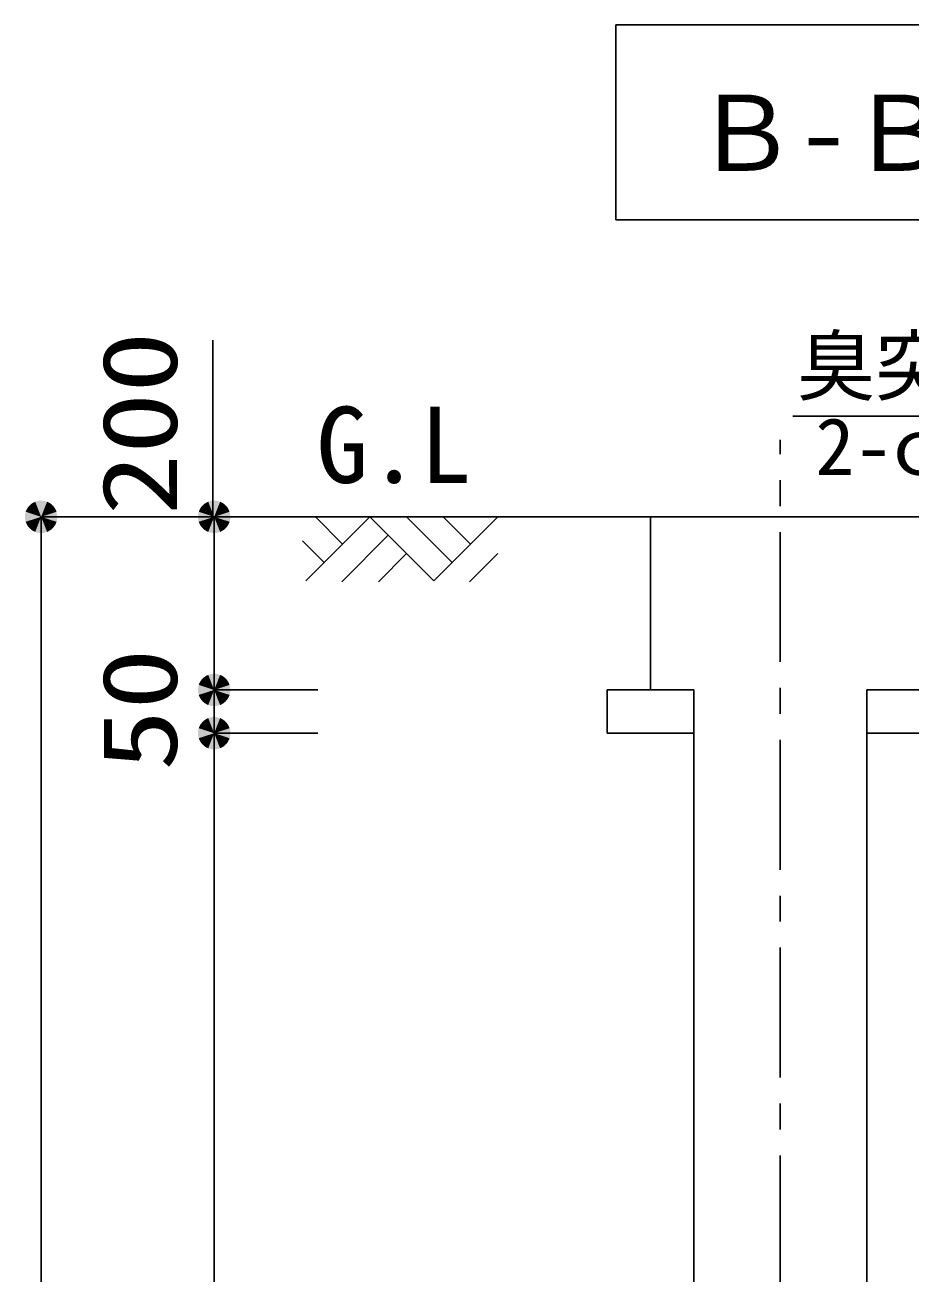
# Model space of a CAD drawing. Units: millimetres, scale not verified. Extents: x -24028 to 8910, y -6308 to 6308.
# Drawn here: x 237 to 1260, y -2508 to -1066 of the extents above; entities that cross this region are included whole.
import ezdxf
from ezdxf.enums import TextEntityAlignment as Align

# ---------------------------------------------------------------- set-up
doc = ezdxf.new("R2010")
doc.units = ezdxf.units.MM
doc.header["$LTSCALE"] = 30
doc.linetypes.add('CHAIN1', pattern=[8, 5, -1, 1, -1])
for name, color, linetype, lineweight in [('0-3_製作', 3, 'Continuous', 25), ('0-4_08', 2, 'CHAIN1', 25), ('0-5_空気管', 3, 'Continuous', 25), ('0-C_機器', 2, 'Continuous', 25), ('0-E_00クル-フ-6寸法', 132, 'Continuous', 25)]:
    doc.layers.add(name, color=color, linetype=linetype, lineweight=lineweight)
doc.styles.add('ＭＳ ゴシック', font='')
doc.styles.get('ＭＳ ゴシック').set_extended_font_data('MS Gothic')

msp = doc.modelspace()

# ---------------------------------------------------------------- linework, layer by layer
at = {"layer": '0-3_製作'}
for p, q in [((920.37, -1066.31), (2840.38, -1066.31)), ((920.37, -1291.31), (920.37, -1066.31)), ((920.37, -1291.31), (2840.38, -1291.31))]:
    msp.add_line(p, q, dxfattribs=at)
at = {"layer": '0-3_製作', "color": 2}
msp.add_line((255.6, -1634.54), (1318.22, -1634.54), dxfattribs=at)
at = {"layer": '0-4_08'}
msp.add_line((1110.37, -3962.24), (1110.37, -1545.48), dxfattribs=at)
at = {"layer": '0-4_08', "linetype": 'Continuous'}
for p, q in [((1010.38, -3514.53), (1010.38, -1834.54)), ((1210.38, -3514.53), (1210.38, -1834.54))]:
    msp.add_line(p, q, dxfattribs=at)
at = {"layer": '0-5_空気管'}
for p, q in [((1436.51, -1518.23), (1125.08, -1518.23)), ((636.01, -1634.57), (562.12, -1708.45)), ((604.55, -1666.03), (573.09, -1634.57)), ((709.89, -1708.45), (636.01, -1634.57)), ((731.1, -1687.24), (678.43, -1634.57)), ((783.78, -1634.57), (709.89, -1708.45)), ((752.32, -1666.03), (720.86, -1634.57)), ((657.22, -1655.78), (603.43, -1709.57)), ((583.34, -1687.24), (558.32, -1662.23)), ((678.43, -1677), (645.86, -1709.57)), ((783.78, -1677), (751.2, -1709.57))]:
    msp.add_line(p, q, dxfattribs=at)
at = {"layer": '0-C_機器'}
for p, q in [((960.38, -1834.54), (960.38, -1634.54)), ((910.37, -1884.54), (910.37, -1834.54)), ((910.37, -1834.54), (1010.38, -1834.54)), ((1210.38, -1834.54), (1655.51, -1834.54)), ((910.37, -1884.54), (1010.38, -1884.54)), ((1210.38, -1884.54), (1655.51, -1884.54))]:
    msp.add_line(p, q, dxfattribs=at)
at = {"layer": '0-E_00クル-フ-6寸法', "color": 4}
for p, q in [((454.54, -1634.54), (454.54, -1430.53)), ((376.04, -1634.54), (256.04, -1634.54)), ((256.04, -3864.54), (256.04, -1634.54)), ((576.04, -1634.54), (456.04, -1634.54)), ((456.04, -1634.54), (456.04, -1834.54)), ((576.04, -1834.54), (456.04, -1834.54)), ((576.04, -1834.54), (456.04, -1834.54)), ((456.04, -1834.54), (456.04, -1884.54)), ((576.04, -1884.54), (456.04, -1884.54)), ((576.04, -1884.54), (456.04, -1884.54)), ((456.04, -1884.54), (456.04, -3514.53))]:
    msp.add_line(p, q, dxfattribs=at)
at = {"layer": '0-E_00クル-フ-6寸法'}
for points in [[(256.04, -1634.54), (237.62, -1631.02), (238.21, -1628.74)], [(256.04, -1634.54), (238.21, -1628.74), (239.07, -1626.55)], [(256.04, -1634.54), (239.07, -1626.55), (240.21, -1624.49)], [(256.04, -1634.54), (240.21, -1624.49), (241.59, -1622.58)], [(256.04, -1634.54), (241.59, -1622.58), (243.2, -1620.87)], [(256.04, -1634.54), (243.2, -1620.87), (245.02, -1619.37)], [(256.04, -1634.54), (245.02, -1619.37), (247.01, -1618.11)], [(256.04, -1634.54), (247.01, -1618.11), (249.14, -1617.1)], [(256.04, -1634.54), (249.14, -1617.1), (251.38, -1616.38)], [(256.04, -1634.54), (251.38, -1616.38), (253.69, -1615.93)], [(256.04, -1634.54), (253.69, -1615.93), (256.04, -1615.79)], [(256.04, -1634.54), (256.04, -1615.79), (258.39, -1615.93)], [(256.04, -1634.54), (258.39, -1615.93), (260.7, -1616.38)], [(256.04, -1634.54), (260.7, -1616.38), (262.94, -1617.1)], [(256.04, -1634.54), (262.94, -1617.1), (265.07, -1618.11)], [(256.04, -1634.54), (265.07, -1618.11), (267.06, -1619.37)], [(256.04, -1634.54), (267.06, -1619.37), (268.88, -1620.87)], [(256.04, -1634.54), (268.88, -1620.87), (270.49, -1622.58)], [(256.04, -1634.54), (270.49, -1622.58), (271.87, -1624.49)], [(256.04, -1634.54), (271.87, -1624.49), (273.01, -1626.55)], [(256.04, -1634.54), (273.01, -1626.55), (273.87, -1628.74)], [(256.04, -1634.54), (273.87, -1628.74), (274.46, -1631.02)], [(456.04, -1634.54), (437.62, -1631.02), (438.21, -1628.74)], [(456.04, -1634.54), (438.21, -1628.74), (439.07, -1626.55)], [(456.04, -1634.54), (439.07, -1626.55), (440.21, -1624.49)], [(456.04, -1634.54), (440.21, -1624.49), (441.59, -1622.58)], [(456.04, -1634.54), (441.59, -1622.58), (443.2, -1620.87)], [(456.04, -1634.54), (443.2, -1620.87), (445.02, -1619.37)], [(456.04, -1634.54), (445.02, -1619.37), (447.01, -1618.11)], [(456.04, -1634.54), (447.01, -1618.11), (449.14, -1617.1)], [(456.04, -1634.54), (449.14, -1617.1), (451.38, -1616.38)], [(456.04, -1634.54), (451.38, -1616.38), (453.69, -1615.93)], [(456.04, -1634.54), (453.69, -1615.93), (456.04, -1615.79)], [(456.04, -1634.54), (456.04, -1615.79), (458.39, -1615.93)], [(456.04, -1634.54), (458.39, -1615.93), (460.7, -1616.38)], [(456.04, -1634.54), (460.7, -1616.38), (462.94, -1617.1)], [(456.04, -1634.54), (462.94, -1617.1), (465.07, -1618.11)], [(456.04, -1634.54), (465.07, -1618.11), (467.06, -1619.37)], [(456.04, -1634.54), (467.06, -1619.37), (468.88, -1620.87)], [(456.04, -1634.54), (468.88, -1620.87), (470.49, -1622.58)], [(456.04, -1634.54), (470.49, -1622.58), (471.87, -1624.49)], [(456.04, -1634.54), (471.87, -1624.49), (473.01, -1626.55)], [(456.04, -1634.54), (473.01, -1626.55), (473.87, -1628.74)], [(456.04, -1634.54), (473.87, -1628.74), (474.46, -1631.02)], [(256.04, -1634.54), (237.33, -1633.36), (237.62, -1631.02)], [(256.04, -1634.54), (237.33, -1635.71), (237.33, -1633.36)], [(256.04, -1634.54), (237.62, -1638.05), (237.33, -1635.71)], [(256.04, -1634.54), (238.21, -1640.33), (237.62, -1638.05)], [(256.04, -1634.54), (239.07, -1642.52), (238.21, -1640.33)], [(256.04, -1634.54), (240.21, -1644.58), (239.07, -1642.52)], [(256.04, -1634.54), (241.59, -1646.49), (240.21, -1644.58)], [(256.04, -1634.54), (243.2, -1648.2), (241.59, -1646.49)], [(256.04, -1634.54), (245.02, -1649.71), (243.2, -1648.2)], [(256.04, -1634.54), (247.01, -1650.97), (245.02, -1649.71)], [(256.04, -1634.54), (249.14, -1651.97), (247.01, -1650.97)], [(256.04, -1634.54), (251.38, -1652.7), (249.14, -1651.97)], [(256.04, -1634.54), (253.69, -1653.14), (251.38, -1652.7)], [(256.04, -1634.54), (256.04, -1653.29), (253.69, -1653.14)], [(256.04, -1634.54), (274.46, -1631.02), (274.75, -1633.36)], [(256.04, -1634.54), (274.75, -1633.36), (274.75, -1635.71)], [(256.04, -1634.54), (258.39, -1653.14), (256.04, -1653.29)], [(256.04, -1634.54), (260.7, -1652.7), (258.39, -1653.14)], [(256.04, -1634.54), (262.94, -1651.97), (260.7, -1652.7)], [(256.04, -1634.54), (265.07, -1650.97), (262.94, -1651.97)], [(256.04, -1634.54), (267.06, -1649.71), (265.07, -1650.97)], [(256.04, -1634.54), (268.88, -1648.2), (267.06, -1649.71)], [(256.04, -1634.54), (270.49, -1646.49), (268.88, -1648.2)], [(256.04, -1634.54), (271.87, -1644.58), (270.49, -1646.49)], [(256.04, -1634.54), (273.01, -1642.52), (271.87, -1644.58)], [(256.04, -1634.54), (273.87, -1640.33), (273.01, -1642.52)], [(256.04, -1634.54), (274.46, -1638.05), (273.87, -1640.33)], [(256.04, -1634.54), (274.75, -1635.71), (274.46, -1638.05)], [(456.04, -1634.54), (437.33, -1633.36), (437.62, -1631.02)], [(456.04, -1634.54), (437.33, -1635.71), (437.33, -1633.36)], [(456.04, -1634.54), (437.62, -1638.05), (437.33, -1635.71)], [(456.04, -1634.54), (438.21, -1640.33), (437.62, -1638.05)], [(456.04, -1634.54), (439.07, -1642.52), (438.21, -1640.33)], [(456.04, -1634.54), (440.21, -1644.58), (439.07, -1642.52)], [(456.04, -1634.54), (441.59, -1646.49), (440.21, -1644.58)], [(456.04, -1634.54), (443.2, -1648.2), (441.59, -1646.49)], [(456.04, -1634.54), (445.02, -1649.71), (443.2, -1648.2)], [(456.04, -1634.54), (447.01, -1650.97), (445.02, -1649.71)], [(456.04, -1634.54), (449.14, -1651.97), (447.01, -1650.97)], [(456.04, -1634.54), (451.38, -1652.7), (449.14, -1651.97)], [(456.04, -1634.54), (453.69, -1653.14), (451.38, -1652.7)], [(456.04, -1634.54), (456.04, -1653.29), (453.69, -1653.14)], [(456.04, -1634.54), (474.46, -1631.02), (474.75, -1633.36)], [(456.04, -1634.54), (474.75, -1633.36), (474.75, -1635.71)], [(456.04, -1634.54), (458.39, -1653.14), (456.04, -1653.29)], [(456.04, -1634.54), (460.7, -1652.7), (458.39, -1653.14)], [(456.04, -1634.54), (462.94, -1651.97), (460.7, -1652.7)], [(456.04, -1634.54), (465.07, -1650.97), (462.94, -1651.97)], [(456.04, -1634.54), (467.06, -1649.71), (465.07, -1650.97)], [(456.04, -1634.54), (468.88, -1648.2), (467.06, -1649.71)], [(456.04, -1634.54), (470.49, -1646.49), (468.88, -1648.2)], [(456.04, -1634.54), (471.87, -1644.58), (470.49, -1646.49)], [(456.04, -1634.54), (473.01, -1642.52), (471.87, -1644.58)], [(456.04, -1634.54), (473.87, -1640.33), (473.01, -1642.52)], [(456.04, -1634.54), (474.46, -1638.05), (473.87, -1640.33)], [(456.04, -1634.54), (474.75, -1635.71), (474.46, -1638.05)], [(456.04, -1834.54), (449.14, -1817.1), (451.38, -1816.38)], [(456.04, -1834.54), (449.14, -1817.1), (451.38, -1816.38)], [(456.04, -1834.54), (451.38, -1816.38), (453.69, -1815.93)], [(456.04, -1834.54), (451.38, -1816.38), (453.69, -1815.93)], [(456.04, -1834.54), (453.69, -1815.93), (456.04, -1815.79)], [(456.04, -1834.54), (453.69, -1815.93), (456.04, -1815.79)], [(456.04, -1834.54), (456.04, -1815.79), (458.39, -1815.93)], [(456.04, -1834.54), (456.04, -1815.79), (458.39, -1815.93)], [(456.04, -1834.54), (458.39, -1815.93), (460.7, -1816.38)], [(456.04, -1834.54), (458.39, -1815.93), (460.7, -1816.38)], [(456.04, -1834.54), (460.7, -1816.38), (462.94, -1817.1)], [(456.04, -1834.54), (460.7, -1816.38), (462.94, -1817.1)], [(456.04, -1834.54), (437.33, -1833.36), (437.62, -1831.02)], [(456.04, -1834.54), (437.33, -1833.36), (437.62, -1831.02)], [(456.04, -1834.54), (437.62, -1831.02), (438.21, -1828.74)], [(456.04, -1834.54), (437.62, -1831.02), (438.21, -1828.74)], [(456.04, -1834.54), (438.21, -1828.74), (439.07, -1826.55)], [(456.04, -1834.54), (438.21, -1828.74), (439.07, -1826.55)], [(456.04, -1834.54), (439.07, -1826.55), (440.21, -1824.49)], [(456.04, -1834.54), (439.07, -1826.55), (440.21, -1824.49)], [(456.04, -1834.54), (440.21, -1824.49), (441.59, -1822.58)], [(456.04, -1834.54), (440.21, -1824.49), (441.59, -1822.58)], [(456.04, -1834.54), (441.59, -1822.58), (443.2, -1820.87)], [(456.04, -1834.54), (441.59, -1822.58), (443.2, -1820.87)], [(456.04, -1834.54), (443.2, -1820.87), (445.02, -1819.37)], [(456.04, -1834.54), (443.2, -1820.87), (445.02, -1819.37)], [(456.04, -1834.54), (445.02, -1819.37), (447.01, -1818.11)], [(456.04, -1834.54), (445.02, -1819.37), (447.01, -1818.11)], [(456.04, -1834.54), (447.01, -1818.11), (449.14, -1817.1)], [(456.04, -1834.54), (447.01, -1818.11), (449.14, -1817.1)], [(456.04, -1834.54), (462.94, -1817.1), (465.07, -1818.11)], [(456.04, -1834.54), (462.94, -1817.1), (465.07, -1818.11)], [(456.04, -1834.54), (465.07, -1818.11), (467.06, -1819.37)], [(456.04, -1834.54), (465.07, -1818.11), (467.06, -1819.37)], [(456.04, -1834.54), (467.06, -1819.37), (468.88, -1820.87)], [(456.04, -1834.54), (467.06, -1819.37), (468.88, -1820.87)], [(456.04, -1834.54), (468.88, -1820.87), (470.49, -1822.58)], [(456.04, -1834.54), (468.88, -1820.87), (470.49, -1822.58)], [(456.04, -1834.54), (470.49, -1822.58), (471.87, -1824.49)], [(456.04, -1834.54), (470.49, -1822.58), (471.87, -1824.49)], [(456.04, -1834.54), (471.87, -1824.49), (473.01, -1826.55)], [(456.04, -1834.54), (471.87, -1824.49), (473.01, -1826.55)], [(456.04, -1834.54), (473.01, -1826.55), (473.87, -1828.74)], [(456.04, -1834.54), (473.01, -1826.55), (473.87, -1828.74)], [(456.04, -1834.54), (473.87, -1828.74), (474.46, -1831.02)], [(456.04, -1834.54), (473.87, -1828.74), (474.46, -1831.02)], [(456.04, -1834.54), (474.46, -1831.02), (474.75, -1833.36)], [(456.04, -1834.54), (474.46, -1831.02), (474.75, -1833.36)], [(456.04, -1834.54), (437.33, -1835.71), (437.33, -1833.36)], [(456.04, -1834.54), (437.33, -1835.71), (437.33, -1833.36)], [(456.04, -1834.54), (437.62, -1838.05), (437.33, -1835.71)], [(456.04, -1834.54), (437.62, -1838.05), (437.33, -1835.71)], [(456.04, -1834.54), (438.21, -1840.33), (437.62, -1838.05)], [(456.04, -1834.54), (438.21, -1840.33), (437.62, -1838.05)], [(456.04, -1834.54), (439.07, -1842.52), (438.21, -1840.33)], [(456.04, -1834.54), (439.07, -1842.52), (438.21, -1840.33)], [(456.04, -1834.54), (440.21, -1844.58), (439.07, -1842.52)], [(456.04, -1834.54), (440.21, -1844.58), (439.07, -1842.52)], [(456.04, -1834.54), (441.59, -1846.49), (440.21, -1844.58)], [(456.04, -1834.54), (441.59, -1846.49), (440.21, -1844.58)], [(456.04, -1834.54), (443.2, -1848.2), (441.59, -1846.49)], [(456.04, -1834.54), (443.2, -1848.2), (441.59, -1846.49)], [(456.04, -1834.54), (445.02, -1849.71), (443.2, -1848.2)], [(456.04, -1834.54), (445.02, -1849.71), (443.2, -1848.2)], [(456.04, -1834.54), (447.01, -1850.97), (445.02, -1849.71)], [(456.04, -1834.54), (447.01, -1850.97), (445.02, -1849.71)], [(456.04, -1834.54), (449.14, -1851.97), (447.01, -1850.97)], [(456.04, -1834.54), (449.14, -1851.97), (447.01, -1850.97)], [(456.04, -1834.54), (451.38, -1852.7), (449.14, -1851.97)], [(456.04, -1834.54), (451.38, -1852.7), (449.14, -1851.97)], [(456.04, -1834.54), (453.69, -1853.14), (451.38, -1852.7)], [(456.04, -1834.54), (453.69, -1853.14), (451.38, -1852.7)], [(456.04, -1834.54), (456.04, -1853.29), (453.69, -1853.14)], [(456.04, -1834.54), (456.04, -1853.29), (453.69, -1853.14)], [(456.04, -1834.54), (474.75, -1833.36), (474.75, -1835.71)], [(456.04, -1834.54), (474.75, -1833.36), (474.75, -1835.71)], [(456.04, -1834.54), (458.39, -1853.14), (456.04, -1853.29)], [(456.04, -1834.54), (460.7, -1852.7), (458.39, -1853.14)], [(456.04, -1834.54), (462.94, -1851.97), (460.7, -1852.7)], [(456.04, -1834.54), (465.07, -1850.97), (462.94, -1851.97)], [(456.04, -1834.54), (467.06, -1849.71), (465.07, -1850.97)], [(456.04, -1834.54), (468.88, -1848.2), (467.06, -1849.71)], [(456.04, -1834.54), (470.49, -1846.49), (468.88, -1848.2)], [(456.04, -1834.54), (471.87, -1844.58), (470.49, -1846.49)], [(456.04, -1834.54), (473.01, -1842.52), (471.87, -1844.58)], [(456.04, -1834.54), (473.87, -1840.33), (473.01, -1842.52)], [(456.04, -1834.54), (474.46, -1838.05), (473.87, -1840.33)], [(456.04, -1834.54), (474.75, -1835.71), (474.46, -1838.05)], [(456.04, -1834.54), (458.39, -1853.14), (456.04, -1853.29)], [(456.04, -1834.54), (460.7, -1852.7), (458.39, -1853.14)], [(456.04, -1834.54), (462.94, -1851.97), (460.7, -1852.7)], [(456.04, -1834.54), (465.07, -1850.97), (462.94, -1851.97)], [(456.04, -1834.54), (467.06, -1849.71), (465.07, -1850.97)], [(456.04, -1834.54), (468.88, -1848.2), (467.06, -1849.71)], [(456.04, -1834.54), (470.49, -1846.49), (468.88, -1848.2)], [(456.04, -1834.54), (471.87, -1844.58), (470.49, -1846.49)], [(456.04, -1834.54), (473.01, -1842.52), (471.87, -1844.58)], [(456.04, -1834.54), (473.87, -1840.33), (473.01, -1842.52)], [(456.04, -1834.54), (474.46, -1838.05), (473.87, -1840.33)], [(456.04, -1834.54), (474.75, -1835.71), (474.46, -1838.05)], [(456.04, -1884.54), (440.21, -1874.49), (441.59, -1872.58)], [(456.04, -1884.54), (440.21, -1874.49), (441.59, -1872.58)], [(456.04, -1884.54), (441.59, -1872.58), (443.2, -1870.87)], [(456.04, -1884.54), (441.59, -1872.58), (443.2, -1870.87)], [(456.04, -1884.54), (443.2, -1870.87), (445.02, -1869.37)], [(456.04, -1884.54), (443.2, -1870.87), (445.02, -1869.37)], [(456.04, -1884.54), (445.02, -1869.37), (447.01, -1868.11)], [(456.04, -1884.54), (445.02, -1869.37), (447.01, -1868.11)], [(456.04, -1884.54), (447.01, -1868.11), (449.14, -1867.1)], [(456.04, -1884.54), (447.01, -1868.11), (449.14, -1867.1)], [(456.04, -1884.54), (449.14, -1867.1), (451.38, -1866.38)], [(456.04, -1884.54), (449.14, -1867.1), (451.38, -1866.38)], [(456.04, -1884.54), (451.38, -1866.38), (453.69, -1865.93)], [(456.04, -1884.54), (451.38, -1866.38), (453.69, -1865.93)], [(456.04, -1884.54), (453.69, -1865.93), (456.04, -1865.79)], [(456.04, -1884.54), (453.69, -1865.93), (456.04, -1865.79)], [(456.04, -1884.54), (456.04, -1865.79), (458.39, -1865.93)], [(456.04, -1884.54), (456.04, -1865.79), (458.39, -1865.93)], [(456.04, -1884.54), (458.39, -1865.93), (460.7, -1866.38)], [(456.04, -1884.54), (458.39, -1865.93), (460.7, -1866.38)], [(456.04, -1884.54), (460.7, -1866.38), (462.94, -1867.1)], [(456.04, -1884.54), (460.7, -1866.38), (462.94, -1867.1)], [(456.04, -1884.54), (462.94, -1867.1), (465.07, -1868.11)], [(456.04, -1884.54), (462.94, -1867.1), (465.07, -1868.11)], [(456.04, -1884.54), (465.07, -1868.11), (467.06, -1869.37)], [(456.04, -1884.54), (465.07, -1868.11), (467.06, -1869.37)], [(456.04, -1884.54), (467.06, -1869.37), (468.88, -1870.87)], [(456.04, -1884.54), (467.06, -1869.37), (468.88, -1870.87)], [(456.04, -1884.54), (468.88, -1870.87), (470.49, -1872.58)], [(456.04, -1884.54), (468.88, -1870.87), (470.49, -1872.58)], [(456.04, -1884.54), (470.49, -1872.58), (471.87, -1874.49)], [(456.04, -1884.54), (470.49, -1872.58), (471.87, -1874.49)], [(456.04, -1884.54), (437.33, -1883.36), (437.62, -1881.02)], [(456.04, -1884.54), (437.33, -1883.36), (437.62, -1881.02)], [(456.04, -1884.54), (437.33, -1885.71), (437.33, -1883.36)], [(456.04, -1884.54), (437.33, -1885.71), (437.33, -1883.36)], [(456.04, -1884.54), (437.62, -1888.05), (437.33, -1885.71)], [(456.04, -1884.54), (437.62, -1888.05), (437.33, -1885.71)], [(456.04, -1884.54), (437.62, -1881.02), (438.21, -1878.74)], [(456.04, -1884.54), (437.62, -1881.02), (438.21, -1878.74)], [(456.04, -1884.54), (438.21, -1890.33), (437.62, -1888.05)], [(456.04, -1884.54), (438.21, -1890.33), (437.62, -1888.05)], [(456.04, -1884.54), (438.21, -1878.74), (439.07, -1876.55)], [(456.04, -1884.54), (438.21, -1878.74), (439.07, -1876.55)], [(456.04, -1884.54), (439.07, -1892.52), (438.21, -1890.33)], [(456.04, -1884.54), (439.07, -1892.52), (438.21, -1890.33)], [(456.04, -1884.54), (439.07, -1876.55), (440.21, -1874.49)], [(456.04, -1884.54), (439.07, -1876.55), (440.21, -1874.49)], [(456.04, -1884.54), (440.21, -1894.58), (439.07, -1892.52)], [(456.04, -1884.54), (440.21, -1894.58), (439.07, -1892.52)], [(456.04, -1884.54), (441.59, -1896.49), (440.21, -1894.58)], [(456.04, -1884.54), (441.59, -1896.49), (440.21, -1894.58)], [(456.04, -1884.54), (443.2, -1898.2), (441.59, -1896.49)], [(456.04, -1884.54), (443.2, -1898.2), (441.59, -1896.49)], [(456.04, -1884.54), (445.02, -1899.71), (443.2, -1898.2)], [(456.04, -1884.54), (445.02, -1899.71), (443.2, -1898.2)], [(456.04, -1884.54), (447.01, -1900.97), (445.02, -1899.71)], [(456.04, -1884.54), (447.01, -1900.97), (445.02, -1899.71)], [(456.04, -1884.54), (449.14, -1901.97), (447.01, -1900.97)], [(456.04, -1884.54), (449.14, -1901.97), (447.01, -1900.97)], [(456.04, -1884.54), (451.38, -1902.7), (449.14, -1901.97)], [(456.04, -1884.54), (451.38, -1902.7), (449.14, -1901.97)], [(456.04, -1884.54), (453.69, -1903.14), (451.38, -1902.7)], [(456.04, -1884.54), (453.69, -1903.14), (451.38, -1902.7)], [(456.04, -1884.54), (456.04, -1903.29), (453.69, -1903.14)], [(456.04, -1884.54), (456.04, -1903.29), (453.69, -1903.14)], [(456.04, -1884.54), (471.87, -1874.49), (473.01, -1876.55)], [(456.04, -1884.54), (471.87, -1874.49), (473.01, -1876.55)], [(456.04, -1884.54), (473.01, -1876.55), (473.87, -1878.74)], [(456.04, -1884.54), (473.01, -1876.55), (473.87, -1878.74)], [(456.04, -1884.54), (473.87, -1878.74), (474.46, -1881.02)], [(456.04, -1884.54), (473.87, -1878.74), (474.46, -1881.02)], [(456.04, -1884.54), (474.46, -1881.02), (474.75, -1883.36)], [(456.04, -1884.54), (474.46, -1881.02), (474.75, -1883.36)], [(456.04, -1884.54), (474.75, -1883.36), (474.75, -1885.71)], [(456.04, -1884.54), (474.75, -1883.36), (474.75, -1885.71)], [(456.04, -1884.54), (458.39, -1903.14), (456.04, -1903.29)], [(456.04, -1884.54), (460.7, -1902.7), (458.39, -1903.14)], [(456.04, -1884.54), (462.94, -1901.97), (460.7, -1902.7)], [(456.04, -1884.54), (465.07, -1900.97), (462.94, -1901.97)], [(456.04, -1884.54), (467.06, -1899.71), (465.07, -1900.97)], [(456.04, -1884.54), (468.88, -1898.2), (467.06, -1899.71)], [(456.04, -1884.54), (470.49, -1896.49), (468.88, -1898.2)], [(456.04, -1884.54), (471.87, -1894.58), (470.49, -1896.49)], [(456.04, -1884.54), (473.01, -1892.52), (471.87, -1894.58)], [(456.04, -1884.54), (473.87, -1890.33), (473.01, -1892.52)], [(456.04, -1884.54), (474.46, -1888.05), (473.87, -1890.33)], [(456.04, -1884.54), (474.75, -1885.71), (474.46, -1888.05)], [(456.04, -1884.54), (458.39, -1903.14), (456.04, -1903.29)], [(456.04, -1884.54), (460.7, -1902.7), (458.39, -1903.14)], [(456.04, -1884.54), (462.94, -1901.97), (460.7, -1902.7)], [(456.04, -1884.54), (465.07, -1900.97), (462.94, -1901.97)], [(456.04, -1884.54), (467.06, -1899.71), (465.07, -1900.97)], [(456.04, -1884.54), (468.88, -1898.2), (467.06, -1899.71)], [(456.04, -1884.54), (470.49, -1896.49), (468.88, -1898.2)], [(456.04, -1884.54), (471.87, -1894.58), (470.49, -1896.49)], [(456.04, -1884.54), (473.01, -1892.52), (471.87, -1894.58)], [(456.04, -1884.54), (473.87, -1890.33), (473.01, -1892.52)], [(456.04, -1884.54), (474.46, -1888.05), (473.87, -1890.33)], [(456.04, -1884.54), (474.75, -1885.71), (474.46, -1888.05)]]:
    msp.add_solid(points, dxfattribs=at)

# ---------------------------------------------------------------- texts
at = {"layer": '0-3_製作', "color": 4, "style": 'ＭＳ ゴシック'}
msp.add_text('Ｂ-Ｂ断面配筋図', height=87.98, dxfattribs=at).set_placement((1010.37, -1261.31), align=Align.BOTTOM_LEFT)
at = {"layer": '0-5_空気管', "color": 4, "style": 'ＭＳ ゴシック'}
for s, height, p in [('臭突口', 65.98, (1129.93, -1512.89)), ('G.L', 87.98, (574.19, -1621.69)), ('2-φ65', 65.98, (1151.04, -1606.07))]:
    msp.add_text(s, height=height, dxfattribs=at).set_placement(p, align=Align.BOTTOM_LEFT)
at = {"layer": '0-E_00クル-フ-6寸法', "color": 3, "style": 'ＭＳ ゴシック', "width": 1.2}
for s, p in [('200', (438.94, -1632.7)), ('50', (438.94, -1928.11))]:
    msp.add_text(s, height=86.66, rotation=90, dxfattribs=at).set_placement(p, align=Align.BOTTOM_LEFT)

doc.saveas('drawing.dxf')
